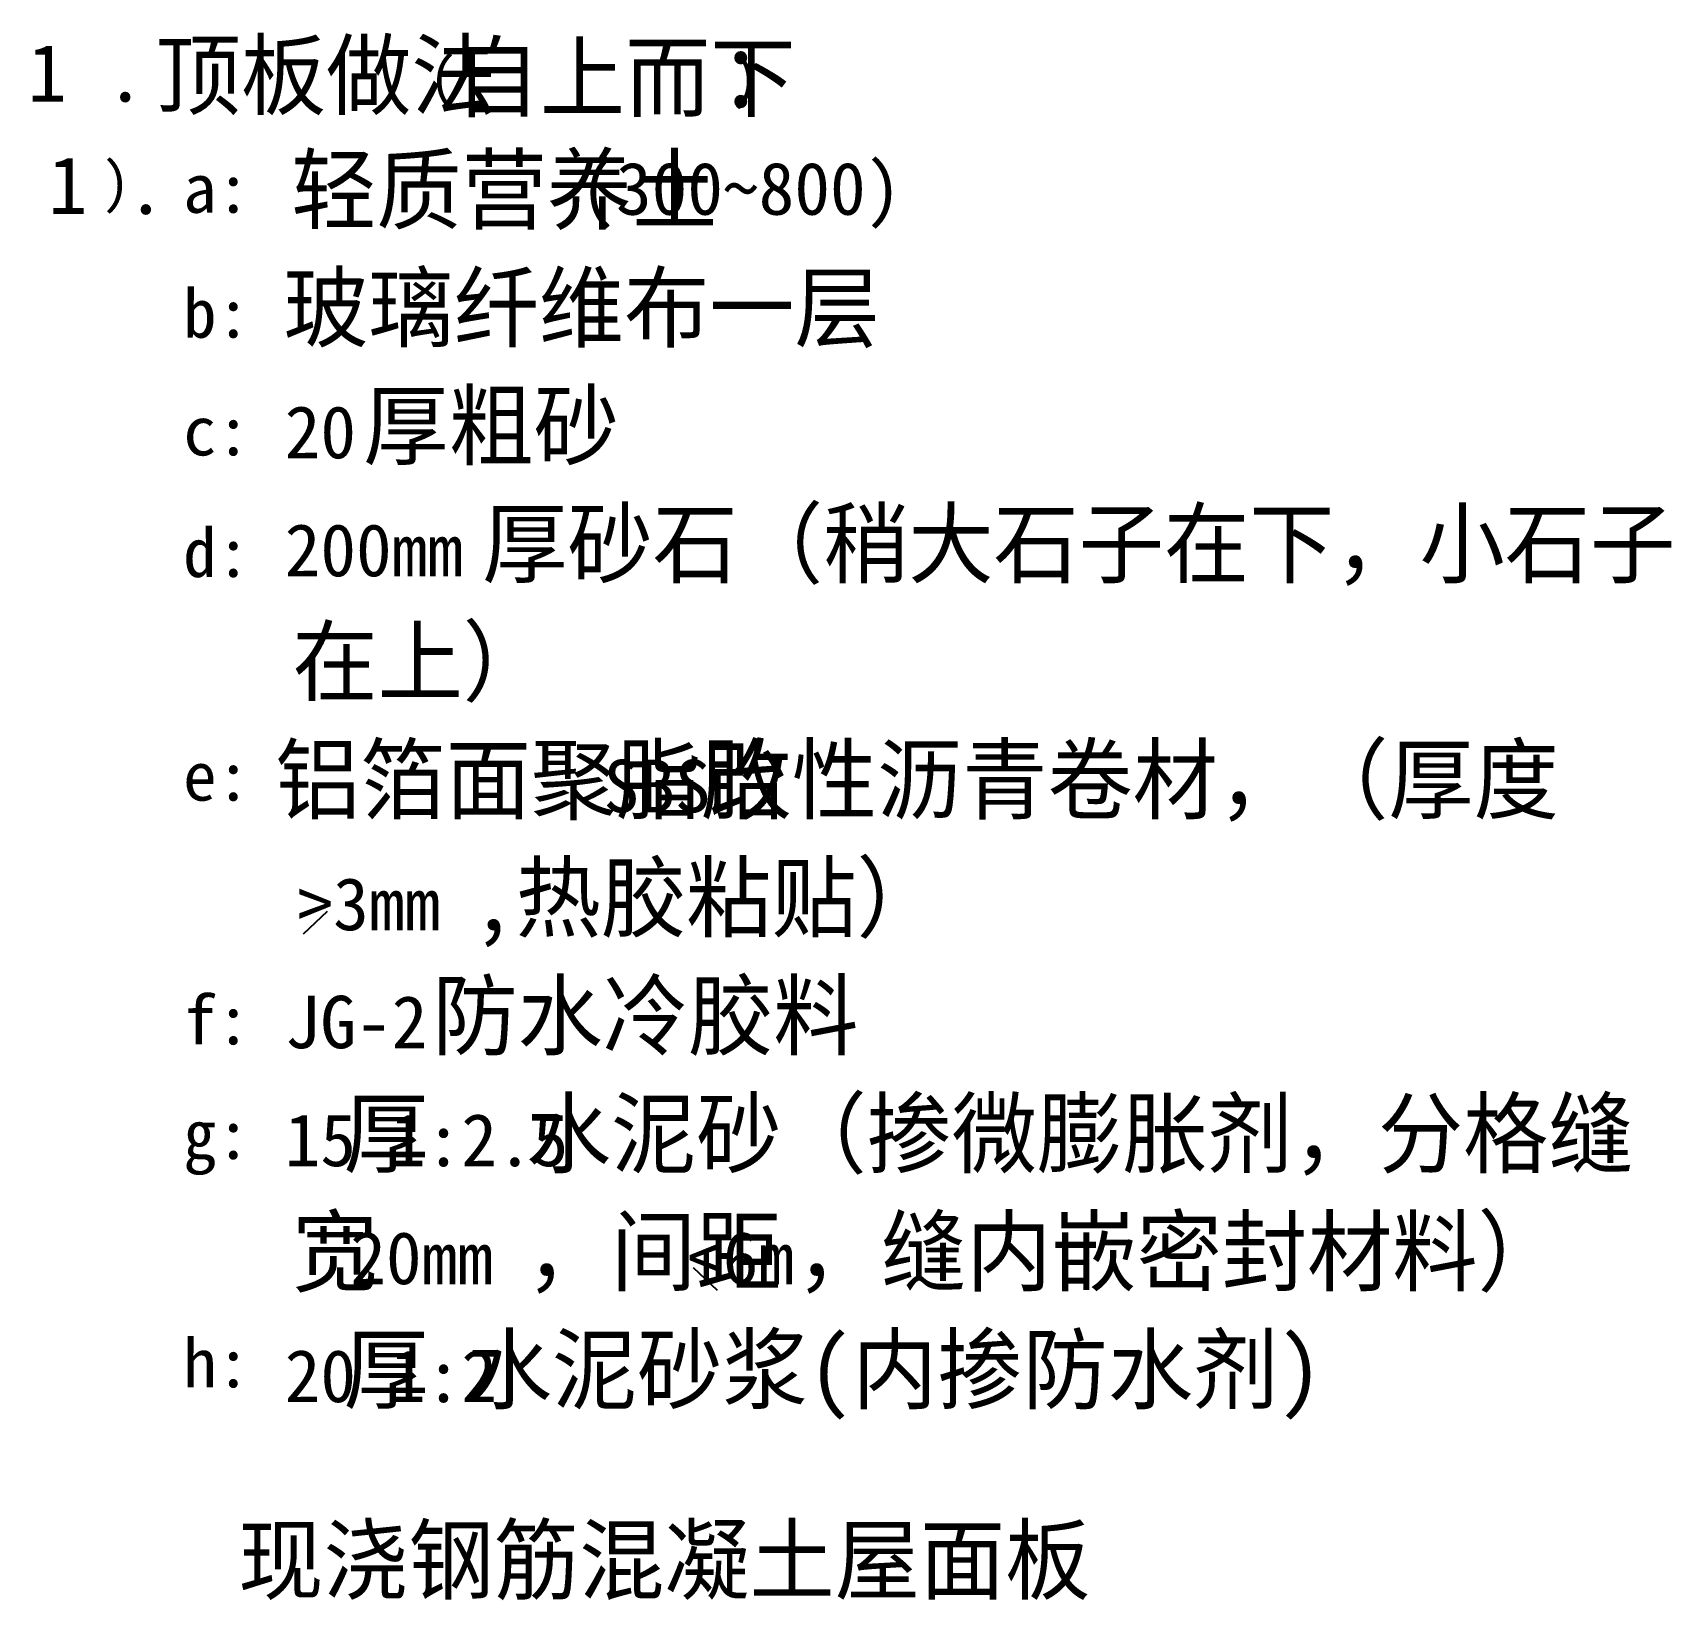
# Model space of a CAD drawing. Header units: metres. Extents: x -159257 to -149259, y -483099 to -473533.
import ezdxf

# ---------------------------------------------------------------- set-up
doc = ezdxf.new("R2010")
doc.units = ezdxf.units.M
doc.layers.add('HZ', color=254, linetype='Continuous')

msp = doc.modelspace()

# ---------------------------------------------------------------- linework, layer by layer
at = {"layer": 'HZ'}
for p, q in [((-157603.95, -479033.37), (-157458.39, -478893.28)), ((-155226.62, -481068.64), (-155081.24, -481206.11))]:
    msp.add_line(p, q, dxfattribs=at)

# ---------------------------------------------------------------- texts
for s, height, p in [('1 . ', 350, (-159288, -473953.38)), ('顶板做法     ：', 400, (-158507.13, -473991.69)), ('自上而下', 400, (-156682.48, -474004.66)), ('(', 250, (-156838.17, -473933.29)), (')', 250, (-154994.19, -473933.29)), ('1 . ', 350, (-159162.06, -474639.33)), (')', 250, (-158834.09, -474571.27)), ('轻质营养土', 400, (-157679.79, -474690.48)), ('(300~800)', 320, (-155915.82, -474644.07)), ('a:', 300, (-158339.57, -474631.68)), ('玻璃纤维布一层', 400, (-157728.68, -475410.48)), ('b:', 300, (-158339.57, -475393.88)), ('厚粗砂', 400, (-157240.33, -476130.48)), ('20', 320, (-157719.74, -476130.48)), ('c:', 300, (-158339.57, -476112.3)), ('厚砂石（稍大石子在下，小石子', 400, (-156514.15, -476850.48)), ('d:', 300, (-158339.57, -476854.36)), ('200mm', 320, (-157719.74, -476850.48)), ('在上）', 400, (-157673.02, -477570.48)), ('改性沥青卷材，（厚度', 400, (-155144.76, -478290.48)), ('铝箔面聚脂胎', 400, (-157777.41, -478290.48)), ('e:', 300, (-158339.57, -478219.43)), ('SBS', 320, (-155774.17, -478290.48)), (',热胶粘贴）', 400, (-156581.97, -479010.48)), ('>3mm', 320, (-157641.76, -479010.48)), ('防水冷胶料', 400, (-156818.49, -479730.48)), ('f:', 300, (-158339.57, -479707.12)), ('JG-2', 320, (-157719.74, -479730.48)), ('厚', 400, (-157360.57, -480450.48)), ('水泥砂（掺微膨胀剂，分格缝', 400, (-156248.33, -480450.48)), ('g:', 300, (-158339.57, -480406.35)), ('15', 320, (-157719.74, -480450.48)), ('1:2.5', 320, (-157077.07, -480450.48)), ('宽', 400, (-157673.02, -481170.48)), ('，间距', 400, (-156248.33, -481170.48)), ('，缝内嵌密封材料）', 400, (-154600.34, -481170.48)), ('20mm', 320, (-157319.39, -481170.48)), ('<6m', 320, (-155264.55, -481170.48)), ('h:', 300, (-158339.57, -481800.16)), ('厚', 400, (-157360.57, -481890.48)), ('水泥砂浆(内掺防水剂)', 400, (-156608.83, -481890.48)), ('20', 320, (-157719.74, -481890.48)), ('1:2', 320, (-157077.07, -481890.48)), ('      现浇钢筋混凝土屋面板', 400, (-159636.1, -483052.94))]:
    msp.add_text(s, height=height, dxfattribs=at).set_placement(p)

doc.saveas('drawing.dxf')
